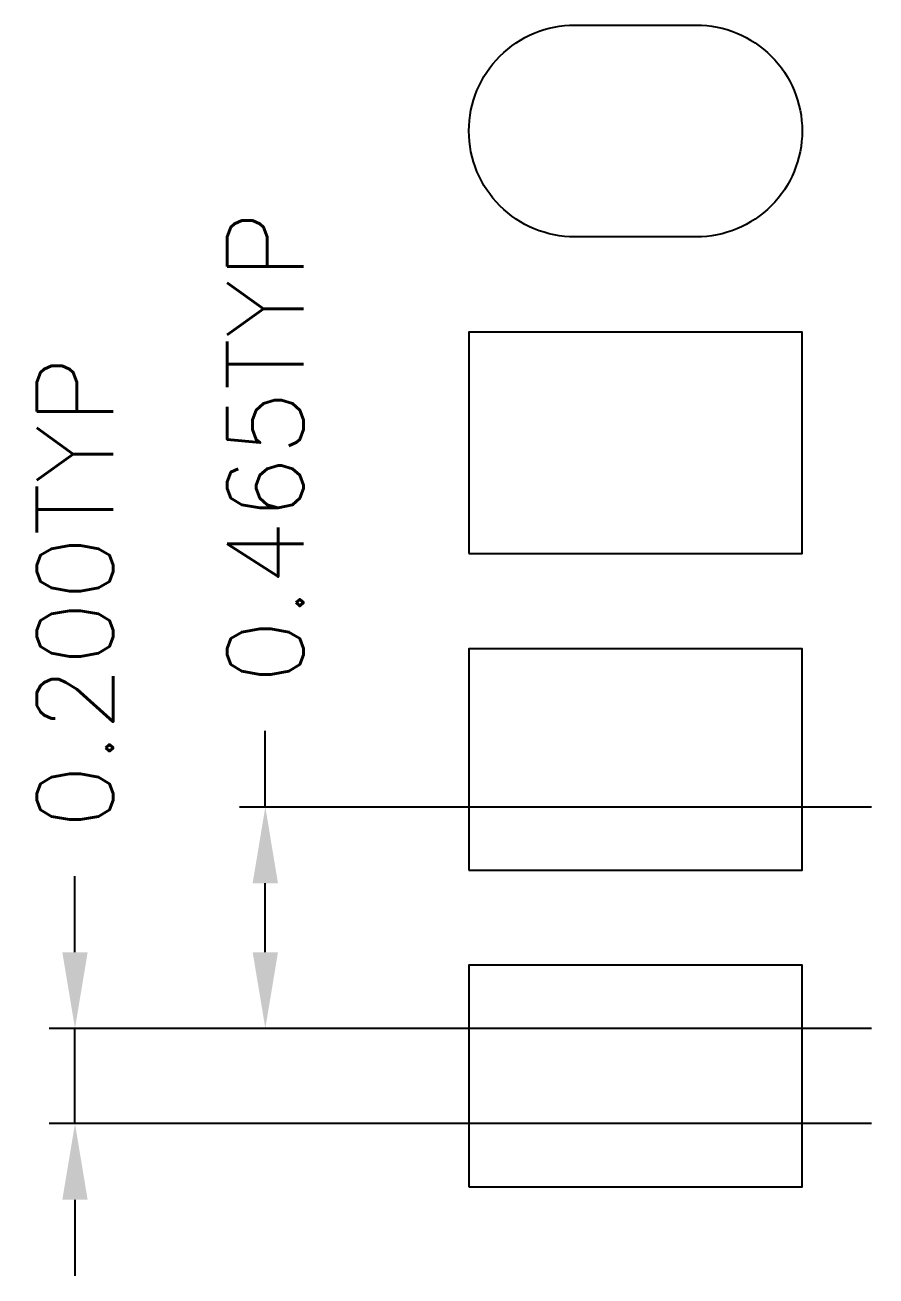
# Model space of a CAD drawing. Header units: millimetres. Extents: x 413.95 to 422.4, y 93.98 to 100.
# Drawn here: x 414.143 to 415.037, y 98.225 to 99.539 of the extents above; entities that cross this region are included whole.
import ezdxf

# ---------------------------------------------------------------- set-up
doc = ezdxf.new("R2010")
doc.units = ezdxf.units.MM
doc.header["$LTSCALE"] = 0.5
doc.header["$PDMODE"] = 98
doc.layers.add('DIMENSION', color=3, linetype='Continuous')
doc.styles.add('SIMPLEX', font='simplex.shx', dxfattribs={"bigfont": 'AllInOneBig.shx'})
doc.dimstyles.new('Standard3', dxfattribs={"dimtxt": 0.08, "dimasz": 0.08, "dimexe": 0.027, "dimexo": 0.027, "dimgap": 0.027, "dimtad": 1, "dimdec": 3, "dimlfac": 2, "dimrnd": 0.0005, "dimzin": 1, "dimtxsty": 'SIMPLEX', "dimcen": 0.1905, "dimclrd": 256, "dimclre": 256, "dimclrt": 256, "dimazin": 3, "dimtp": 0.03, "dimtm": 0.05, "dimtfac": 0.8, "dimtdec": 3, "dimtmove": 0, "dimatfit": 3, "dimfxl": 0.05, "dimtzin": 4, "dimlwd": -1, "dimlwe": -1})

# ---------------------------------------------------------------- blocks, each defined once
blk = doc.blocks.new('*D335')
at = {"layer": 'Defpoints', "color": 0, "ltscale": 0.1, "transparency": 16777216}
for p in [(414.1957, 98.4854), (415.0594, 98.4854), (415.0594, 98.3854)]:
    blk.add_point(p, dxfattribs=at)
at = {"layer": 'DIMENSION', "ltscale": 0.1, "transparency": 16777216}
for p, q in [((414.1957, 98.5654), (414.1957, 98.6454)), ((415.0324, 98.4854), (414.1687, 98.4854)), ((414.1957, 98.3854), (414.1957, 98.4854)), ((415.0324, 98.3854), (414.1687, 98.3854)), ((414.1957, 98.3054), (414.1957, 98.2254))]:
    blk.add_line(p, q, dxfattribs=at)
for points in [[(414.1824, 98.5654), (414.209, 98.5654), (414.1957, 98.4854)], [(414.1824, 98.3054), (414.209, 98.3054), (414.1957, 98.3854)]]:
    blk.add_solid(points, dxfattribs=at)
at = {"layer": 'DIMENSION', "ltscale": 0.1, "transparency": 16777216, "insert": (414.1957, 98.9429), "char_height": 0.08, "attachment_point": 5, "rotation": 90, "style": 'SIMPLEX'}
blk.add_mtext('\\A1;0.200TYP', dxfattribs=at)
blk = doc.blocks.new('*D336')
at = {"layer": 'Defpoints', "color": 0, "ltscale": 0.1, "transparency": 16777216}
for p in [(414.3956, 98.7179), (415.0594, 98.7179), (415.0594, 98.4854)]:
    blk.add_point(p, dxfattribs=at)
at = {"layer": 'DIMENSION', "ltscale": 0.1, "transparency": 16777216}
for p, q in [((414.3956, 98.7179), (414.3956, 98.7979)), ((415.0324, 98.7179), (414.3686, 98.7179)), ((414.3956, 98.5654), (414.3956, 98.6379)), ((415.0324, 98.4854), (414.3686, 98.4854))]:
    blk.add_line(p, q, dxfattribs=at)
for points in [[(414.3823, 98.6379), (414.4089, 98.6379), (414.3956, 98.7179)], [(414.3823, 98.5654), (414.4089, 98.5654), (414.3956, 98.4854)]]:
    blk.add_solid(points, dxfattribs=at)
at = {"layer": 'DIMENSION', "ltscale": 0.1, "transparency": 16777216, "insert": (414.3956, 99.0954), "char_height": 0.08, "attachment_point": 5, "rotation": 90, "style": 'SIMPLEX'}
blk.add_mtext('\\A1;0.465TYP', dxfattribs=at)

msp = doc.modelspace()

# ---------------------------------------------------------------- linework, layer by layer
msp.add_lwpolyline([(414.7207, 99.53915), (414.8482, 99.53915, -0.4142136), (414.95945, 99.4279), (414.95945, 99.4279, -0.4142136), (414.8482, 99.31665), (414.7207, 99.31665, -0.4142136), (414.60945, 99.4279), (414.60945, 99.4279, -0.4142136)], format="xyb", close=True)
for points in [[(414.60945, 98.98415), (414.95945, 98.98415), (414.95945, 99.21665), (414.60945, 99.21665)], [(414.60945, 98.65165), (414.95945, 98.65165), (414.95945, 98.88415), (414.60945, 98.88415)], [(414.60945, 98.31915), (414.95945, 98.31915), (414.95945, 98.55165), (414.60945, 98.55165)]]:
    msp.add_lwpolyline(points, close=True)

# ---------------------------------------------------------------- dimensions: what is measured, and where the dimension line sits
at = {"layer": 'DIMENSION', "ltscale": 0.1}
for base, p1, p2, picture, middle in [((414.3956, 98.7179), (415.05945, 98.4854), (415.05945, 98.7179), '*D336', (414.3956, 99.09537)), ((414.19571, 98.4854), (415.05945, 98.3854), (415.05945, 98.4854), '*D335', (414.19571, 98.94287))]:
    dim = msp.add_linear_dim(base=base, p1=p1, p2=p2, angle=90, text='<>TYP', dimstyle='Standard3', dxfattribs=at)
    dim.commit()
    dim.dimension.update_dxf_attribs({"geometry": picture, "text_midpoint": middle})

doc.saveas('drawing.dxf')
